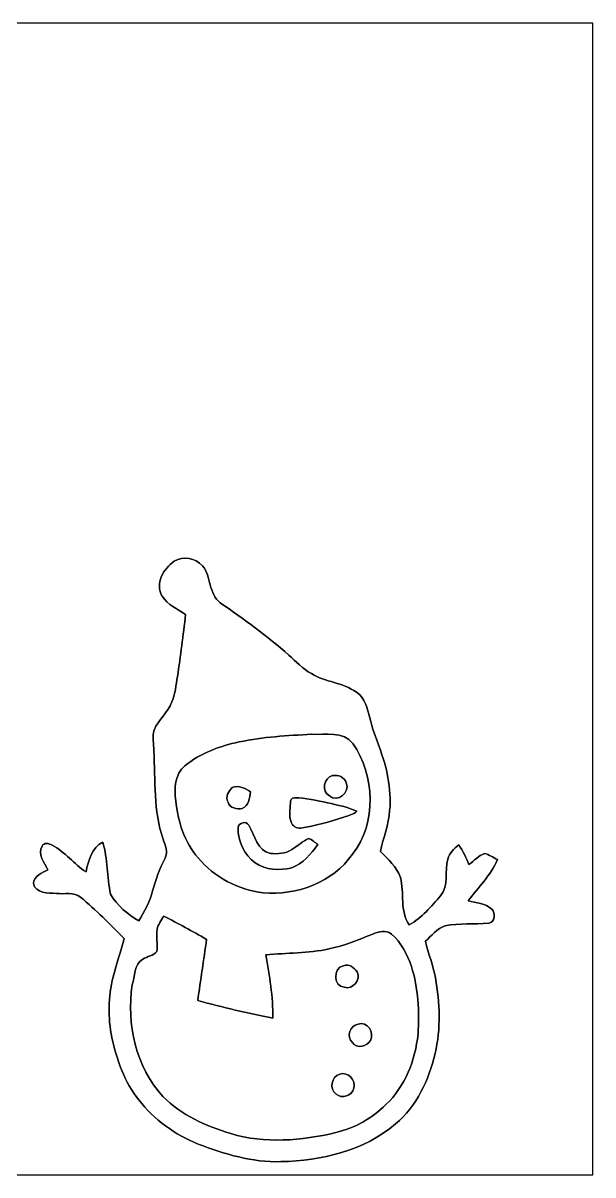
# Model space of a CAD drawing. Header units: centimetres. Extents: x -16.8 to 16.8, y -16.7 to 16.7.
# Drawn here: x 0.29 to 16.77, y -16.67 to 16.67 of the extents above; entities that cross this region are included whole.
import ezdxf

# ---------------------------------------------------------------- set-up
doc = ezdxf.new("R2010")
doc.units = ezdxf.units.CM
doc.header["$MEASUREMENT"] = 0
doc.layers.add('Layer 1', color=7, linetype='Continuous')

msp = doc.modelspace()

# ---------------------------------------------------------------- linework, layer by layer
at = {"layer": 'Layer 1', "color": 7}
for points, knots in [([(-16.77458, 16.66875), (-16.77458, 16.66875), (16.77458, 16.66875), (16.77458, 16.66875), (16.77458, 16.66875), (16.77458, 16.66875), (16.77458, -16.66875), (16.77458, -16.66875), (16.77458, -16.66875), (16.77458, -16.66875), (-16.77458, -16.66875), (-16.77458, -16.66875), (-16.77458, -16.66875), (-16.77458, -16.66875), (-16.77458, 16.66875), (-16.77458, 16.66875), (-16.77458, 16.66875), (-16.77458, 16.66875), (-16.77458, 16.66875), (-16.77458, 16.66875)], [0, 0, 0, 0, 0.16666667, 0.16666667, 0.16666667, 0.16666667, 0.33333333, 0.33333333, 0.33333333, 0.33333333, 0.5, 0.5, 0.5, 0.5, 0.66666667, 0.66666667, 0.66666667, 0.66666667, 1, 1, 1, 1]), ([(4.66019, 1.09149), (4.34799, 0.8823), (4.0954, 0.44379), (4.312, 0.07902), (4.312, 0.07902), (4.46722, -0.17039), (4.7565, -0.28751), (4.99145, -0.44768), (4.99145, -0.44768), (4.9216, -1.04775), (4.84752, -1.64783), (4.75544, -2.24543), (4.75544, -2.24543), (4.71523, -2.49167), (4.6863, -2.7432), (4.59669, -2.97815), (4.59669, -2.97815), (4.47569, -3.2826), (4.20405, -3.49215), (4.07917, -3.79448), (4.07917, -3.79448), (4.02414, -3.98886), (4.07564, -4.19382), (4.06753, -4.39208), (4.06753, -4.39208), (4.12503, -5.24792), (4.05306, -6.13057), (4.34199, -6.9536), (4.34199, -6.9536), (4.39808, -7.12717), (4.48663, -7.32226), (4.39702, -7.50147), (4.39702, -7.50147), (4.24462, -7.8038), (4.12221, -8.12059), (4.03789, -8.44867), (4.03789, -8.44867), (3.96452, -8.76265), (3.7973, -9.04134), (3.63996, -9.31862), (3.63996, -9.31862), (3.31611, -9.12495), (3.00461, -8.87801), (2.82328, -8.54216), (2.82328, -8.54216), (2.70686, -8.04651), (2.74391, -7.5244), (2.59468, -7.03509), (2.59468, -7.03509), (2.27189, -7.20019), (2.17417, -7.57132), (2.11067, -7.90011), (2.11067, -7.90011), (1.76354, -7.66692), (1.50001, -7.3279), (1.13347, -7.12188), (1.13347, -7.12188), (1.04034, -7.07566), (0.89429, -7.03439), (0.83891, -7.15433), (0.83891, -7.15433), (0.69921, -7.38681), (0.90417, -7.63058), (1.00965, -7.83696), (1.00965, -7.83696), (0.83961, -7.92339), (0.60678, -8.01546), (0.58702, -8.23419), (0.58702, -8.23419), (0.65158, -8.51994), (1.01847, -8.51182), (1.25166, -8.51958), (1.25166, -8.51958), (1.47884, -8.55486), (1.76036, -8.46455), (1.95121, -8.63036), (1.95121, -8.63036), (2.39713, -9.00042), (2.80423, -9.41352), (3.20957, -9.82662), (3.20957, -9.82662), (3.12385, -10.20233), (2.98768, -10.56428), (2.89348, -10.93787), (2.89348, -10.93787), (2.74884, -11.51114), (2.73897, -12.1158), (2.86032, -12.69471), (2.86032, -12.69471), (3.00143, -13.33747), (3.21945, -13.97741), (3.63608, -14.49811), (3.63608, -14.49811), (4.08164, -15.06749), (4.6863, -15.5067), (5.35658, -15.77481), (5.35658, -15.77481), (6.11822, -16.06797), (6.91832, -16.30892), (7.74347, -16.28246), (7.74347, -16.28246), (8.91999, -16.25882), (10.14942, -15.96919), (11.06523, -15.19237), (11.06523, -15.19237), (11.67483, -14.6752), (12.02725, -13.92237), (12.20717, -13.15649), (12.20717, -13.15649), (12.38215, -12.4393), (12.3444, -11.68682), (12.21528, -10.96574), (12.21528, -10.96574), (12.15637, -10.60309), (12.01032, -10.26372), (11.9313, -9.90671), (11.9313, -9.90671), (12.10557, -9.7476), (12.26079, -9.5377), (12.49186, -9.45797), (12.49186, -9.45797), (12.91061, -9.3793), (13.33959, -9.42128), (13.76221, -9.38213), (13.76221, -9.38213), (13.94354, -9.35531), (13.96365, -9.08967), (13.84759, -8.97749), (13.84759, -8.97749), (13.66873, -8.80039), (13.39462, -8.79122), (13.1632, -8.73443), (13.1632, -8.73443), (13.4553, -8.34284), (13.82289, -7.99924), (14.01057, -7.53851), (14.01057, -7.53851), (13.8871, -7.47924), (13.77103, -7.39846), (13.63839, -7.36459), (13.63839, -7.36459), (13.46447, -7.43021), (13.33782, -7.57696), (13.18895, -7.68279), (13.18895, -7.68279), (13.1064, -7.487), (13.01009, -7.2965), (12.89367, -7.1187), (12.89367, -7.1187), (12.75115, -7.22207), (12.62451, -7.35471), (12.57229, -7.52757), (12.57229, -7.52757), (12.47634, -7.86977), (12.61392, -8.29733), (12.36839, -8.59226), (12.36839, -8.59226), (12.09887, -8.90446), (11.817, -9.22267), (11.45787, -9.43363), (11.45787, -9.43363), (11.1827, -9.02617), (11.32452, -8.50935), (11.20316, -8.05744), (11.20316, -8.05744), (11.0938, -7.753), (10.85074, -7.53075), (10.62919, -7.30673), (10.62919, -7.30673), (10.70681, -6.90951), (10.87261, -6.53027), (10.89378, -6.12281), (10.89378, -6.12281), (10.93752, -5.80425), (10.88884, -5.48252), (10.84086, -5.16819), (10.84086, -5.16819), (10.7502, -4.56882), (10.45527, -4.02696), (10.31875, -3.43958), (10.31875, -3.43958), (10.24749, -3.17077), (10.18222, -2.86068), (9.93069, -2.69981), (9.93069, -2.69981), (9.54405, -2.41371), (9.0357, -2.40982), (8.63141, -2.15971), (8.63141, -2.15971), (8.38024, -2.02212), (8.18586, -1.8101), (7.97454, -1.62207), (7.97454, -1.62207), (7.35401, -1.06751), (6.67491, -0.58314), (5.99299, -0.1076), (5.99299, -0.1076), (5.64974, 0.14781), (5.73934, 0.6537), (5.47934, 0.96344), (5.47934, 0.96344), (5.27332, 1.18674), (4.92125, 1.25589), (4.66019, 1.09149)], [0, 0, 0, 0, 0.01923077, 0.01923077, 0.01923077, 0.01923077, 0.03846154, 0.03846154, 0.03846154, 0.03846154, 0.05769231, 0.05769231, 0.05769231, 0.05769231, 0.07692308, 0.07692308, 0.07692308, 0.07692308, 0.09615385, 0.09615385, 0.09615385, 0.09615385, 0.11538462, 0.11538462, 0.11538462, 0.11538462, 0.13461538, 0.13461538, 0.13461538, 0.13461538, 0.15384615, 0.15384615, 0.15384615, 0.15384615, 0.17307692, 0.17307692, 0.17307692, 0.17307692, 0.19230769, 0.19230769, 0.19230769, 0.19230769, 0.21153846, 0.21153846, 0.21153846, 0.21153846, 0.23076923, 0.23076923, 0.23076923, 0.23076923, 0.25, 0.25, 0.25, 0.25, 0.26923077, 0.26923077, 0.26923077, 0.26923077, 0.28846154, 0.28846154, 0.28846154, 0.28846154, 0.30769231, 0.30769231, 0.30769231, 0.30769231, 0.32692308, 0.32692308, 0.32692308, 0.32692308, 0.34615385, 0.34615385, 0.34615385, 0.34615385, 0.36538462, 0.36538462, 0.36538462, 0.36538462, 0.38461538, 0.38461538, 0.38461538, 0.38461538, 0.40384615, 0.40384615, 0.40384615, 0.40384615, 0.42307692, 0.42307692, 0.42307692, 0.42307692, 0.44230769, 0.44230769, 0.44230769, 0.44230769, 0.46153846, 0.46153846, 0.46153846, 0.46153846, 0.48076923, 0.48076923, 0.48076923, 0.48076923, 0.5, 0.5, 0.5, 0.5, 0.51923077, 0.51923077, 0.51923077, 0.51923077, 0.53846154, 0.53846154, 0.53846154, 0.53846154, 0.55769231, 0.55769231, 0.55769231, 0.55769231, 0.57692308, 0.57692308, 0.57692308, 0.57692308, 0.59615385, 0.59615385, 0.59615385, 0.59615385, 0.61538462, 0.61538462, 0.61538462, 0.61538462, 0.63461538, 0.63461538, 0.63461538, 0.63461538, 0.65384615, 0.65384615, 0.65384615, 0.65384615, 0.67307692, 0.67307692, 0.67307692, 0.67307692, 0.69230769, 0.69230769, 0.69230769, 0.69230769, 0.71153846, 0.71153846, 0.71153846, 0.71153846, 0.73076923, 0.73076923, 0.73076923, 0.73076923, 0.75, 0.75, 0.75, 0.75, 0.76923077, 0.76923077, 0.76923077, 0.76923077, 0.78846154, 0.78846154, 0.78846154, 0.78846154, 0.80769231, 0.80769231, 0.80769231, 0.80769231, 0.82692308, 0.82692308, 0.82692308, 0.82692308, 0.84615385, 0.84615385, 0.84615385, 0.84615385, 0.86538462, 0.86538462, 0.86538462, 0.86538462, 0.88461538, 0.88461538, 0.88461538, 0.88461538, 0.90384615, 0.90384615, 0.90384615, 0.90384615, 0.92307692, 0.92307692, 0.92307692, 0.92307692, 0.94230769, 0.94230769, 0.94230769, 0.94230769, 0.96153846, 0.96153846, 0.96153846, 0.96153846, 1, 1, 1, 1]), ([(8.64129, -3.91654), (9.02794, -3.93771), (9.55957, -3.81247), (9.82662, -4.1783), (9.82662, -4.1783), (10.46586, -5.11246), (10.53359, -6.47277), (9.81781, -7.3854), (9.81781, -7.3854), (9.25583, -8.20491), (8.19997, -8.58767), (7.233, -8.50336), (7.233, -8.50336), (6.51157, -8.41199), (5.81448, -8.05533), (5.3534, -7.48806), (5.3534, -7.48806), (4.95653, -7.02945), (4.75791, -6.43467), (4.70888, -5.83706), (4.70888, -5.83706), (4.65349, -5.48428), (4.6803, -5.08035), (4.96923, -4.82812), (4.96923, -4.82812), (5.41902, -4.46229), (5.97817, -4.25379), (6.54191, -4.13844), (6.54191, -4.13844), (7.23159, -3.99027), (7.93821, -3.94935), (8.64129, -3.91654), (8.64129, -3.91654), (8.64129, -3.91654), (8.64129, -3.91654), (8.64129, -3.91654)], [0, 0, 0, 0, 0.1, 0.1, 0.1, 0.1, 0.2, 0.2, 0.2, 0.2, 0.3, 0.3, 0.3, 0.3, 0.4, 0.4, 0.4, 0.4, 0.5, 0.5, 0.5, 0.5, 0.6, 0.6, 0.6, 0.6, 0.7, 0.7, 0.7, 0.7, 0.8, 0.8, 0.8, 0.8, 1, 1, 1, 1]), ([(9.23854, -5.1114), (8.98772, -5.17349), (8.9154, -5.57706), (9.15388, -5.69877), (9.15388, -5.69877), (9.38107, -5.89809), (9.76312, -5.59999), (9.63507, -5.32377), (9.63507, -5.32377), (9.59238, -5.1562), (9.39871, -5.07682), (9.23854, -5.1114), (9.23854, -5.1114), (9.23854, -5.1114), (9.23854, -5.1114), (9.23854, -5.1114)], [0, 0, 0, 0, 0.2, 0.2, 0.2, 0.2, 0.4, 0.4, 0.4, 0.4, 0.6, 0.6, 0.6, 0.6, 1, 1, 1, 1]), ([(6.34118, -5.45818), (6.21771, -5.56789), (6.14186, -5.71818), (6.21841, -5.87939), (6.21841, -5.87939), (6.26816, -6.04132), (6.47876, -6.10447), (6.62764, -6.06496), (6.62764, -6.06496), (6.8199, -5.98734), (6.83789, -5.75486), (6.86682, -5.58024), (6.86682, -5.58024), (6.71371, -5.48252), (6.52498, -5.37598), (6.34118, -5.45818), (6.34118, -5.45818), (6.34118, -5.45818), (6.34118, -5.45818), (6.34118, -5.45818)], [0, 0, 0, 0, 0.16666667, 0.16666667, 0.16666667, 0.16666667, 0.33333333, 0.33333333, 0.33333333, 0.33333333, 0.5, 0.5, 0.5, 0.5, 0.66666667, 0.66666667, 0.66666667, 0.66666667, 1, 1, 1, 1]), ([(8.14105, -5.75028), (8.06132, -5.75804), (8.01617, -5.83142), (8.02076, -5.90726), (8.02076, -5.90726), (8.02005, -6.08824), (7.97348, -6.28403), (8.04227, -6.45936), (8.04227, -6.45936), (8.08496, -6.56696), (8.19997, -6.6488), (8.31815, -6.62905), (8.31815, -6.62905), (8.74395, -6.57119), (9.15494, -6.44066), (9.56486, -6.31719), (9.56486, -6.31719), (9.69151, -6.26392), (9.84391, -6.24487), (9.94339, -6.1408), (9.94339, -6.1408), (9.67528, -6.01662), (9.38107, -5.96935), (9.09673, -5.89703), (9.09673, -5.89703), (8.78064, -5.83777), (8.46455, -5.74816), (8.14105, -5.75028), (8.14105, -5.75028), (8.14105, -5.75028), (8.14105, -5.75028), (8.14105, -5.75028)], [0, 0, 0, 0, 0.11111111, 0.11111111, 0.11111111, 0.11111111, 0.22222222, 0.22222222, 0.22222222, 0.22222222, 0.33333333, 0.33333333, 0.33333333, 0.33333333, 0.44444444, 0.44444444, 0.44444444, 0.44444444, 0.55555556, 0.55555556, 0.55555556, 0.55555556, 0.66666667, 0.66666667, 0.66666667, 0.66666667, 0.77777778, 0.77777778, 0.77777778, 0.77777778, 1, 1, 1, 1]), ([(6.51192, -6.61776), (6.49887, -7.00899), (6.68549, -7.40657), (7.00299, -7.63764), (7.00299, -7.63764), (7.31344, -7.84648), (7.70678, -7.86165), (8.06132, -7.7784), (8.06132, -7.7784), (8.39082, -7.65845), (8.6106, -7.37447), (8.81768, -7.10812), (8.81768, -7.10812), (8.73407, -7.04321), (8.65434, -6.96842), (8.55416, -6.93032), (8.55416, -6.93032), (8.37636, -7.01357), (8.22925, -7.14939), (8.06097, -7.24958), (8.06097, -7.24958), (7.88741, -7.38082), (7.65351, -7.37517), (7.44714, -7.36706), (7.44714, -7.36706), (7.06155, -7.29051), (6.99276, -6.83472), (6.81884, -6.54685), (6.81884, -6.54685), (6.74829, -6.41526), (6.5218, -6.471), (6.51192, -6.61776)], [0, 0, 0, 0, 0.11111111, 0.11111111, 0.11111111, 0.11111111, 0.22222222, 0.22222222, 0.22222222, 0.22222222, 0.33333333, 0.33333333, 0.33333333, 0.33333333, 0.44444444, 0.44444444, 0.44444444, 0.44444444, 0.55555556, 0.55555556, 0.55555556, 0.55555556, 0.66666667, 0.66666667, 0.66666667, 0.66666667, 0.77777778, 0.77777778, 0.77777778, 0.77777778, 1, 1, 1, 1]), ([(4.35504, -9.17575), (4.77449, -9.39094), (5.19148, -9.61319), (5.59858, -9.85061), (5.59858, -9.85061), (5.51392, -10.44152), (5.4229, -11.03171), (5.34211, -11.62332), (5.34211, -11.62332), (6.06002, -11.81135), (6.7818, -11.99127), (7.51134, -12.12956), (7.51134, -12.12956), (7.52616, -11.51255), (7.4168, -10.90048), (7.3152, -10.29441), (7.3152, -10.29441), (7.92092, -10.24502), (8.53616, -10.2549), (9.13447, -10.12684), (9.13447, -10.12684), (9.57262, -10.03547), (9.99137, -9.87143), (10.40236, -9.69786), (10.40236, -9.69786), (10.57204, -9.6393), (10.789, -9.56063), (10.94246, -9.6961), (10.94246, -9.6961), (11.22856, -9.93669), (11.39578, -10.28806), (11.52243, -10.63307), (11.52243, -10.63307), (11.72281, -11.26384), (11.75632, -11.93694), (11.71469, -12.59346), (11.71469, -12.59346), (11.63355, -13.34452), (11.34216, -14.10335), (10.78618, -14.63146), (10.78618, -14.63146), (10.38825, -15.02622), (9.88448, -15.31444), (9.33697, -15.44144), (9.33697, -15.44144), (8.34496, -15.67533), (7.28274, -15.77164), (6.29567, -15.47001), (6.29567, -15.47001), (5.57918, -15.25482), (4.86304, -14.94367), (4.33599, -14.39651), (4.33599, -14.39651), (3.55036, -13.53891), (3.28013, -12.30101), (3.44558, -11.16965), (3.44558, -11.16965), (3.52072, -10.91882), (3.49956, -10.57698), (3.75391, -10.42741), (3.75391, -10.42741), (3.88267, -10.34097), (4.05553, -10.32193), (4.16031, -10.20163), (4.16031, -10.20163), (4.18077, -9.98643), (4.14091, -9.76842), (4.16419, -9.55393), (4.16419, -9.55393), (4.20088, -9.41634), (4.28519, -9.29781), (4.35504, -9.17575), (4.35504, -9.17575), (4.35504, -9.17575), (4.35504, -9.17575), (4.35504, -9.17575)], [0, 0, 0, 0, 0.05, 0.05, 0.05, 0.05, 0.1, 0.1, 0.1, 0.1, 0.15, 0.15, 0.15, 0.15, 0.2, 0.2, 0.2, 0.2, 0.25, 0.25, 0.25, 0.25, 0.3, 0.3, 0.3, 0.3, 0.35, 0.35, 0.35, 0.35, 0.4, 0.4, 0.4, 0.4, 0.45, 0.45, 0.45, 0.45, 0.5, 0.5, 0.5, 0.5, 0.55, 0.55, 0.55, 0.55, 0.6, 0.6, 0.6, 0.6, 0.65, 0.65, 0.65, 0.65, 0.7, 0.7, 0.7, 0.7, 0.75, 0.75, 0.75, 0.75, 0.8, 0.8, 0.8, 0.8, 0.85, 0.85, 0.85, 0.85, 0.9, 0.9, 0.9, 0.9, 1, 1, 1, 1]), ([(9.5571, -10.61438), (9.25089, -10.68387), (9.25936, -11.20457), (9.57792, -11.23774), (9.57792, -11.23774), (9.82874, -11.31887), (10.07533, -11.01019), (9.95292, -10.79006), (9.95292, -10.79006), (9.86367, -10.67047), (9.72256, -10.54276), (9.5571, -10.61438), (9.5571, -10.61438), (9.5571, -10.61438), (9.5571, -10.61438), (9.5571, -10.61438)], [0, 0, 0, 0, 0.2, 0.2, 0.2, 0.2, 0.4, 0.4, 0.4, 0.4, 0.6, 0.6, 0.6, 0.6, 1, 1, 1, 1]), ([(9.98044, -12.30842), (9.74513, -12.33382), (9.63471, -12.67531), (9.81534, -12.833), (9.81534, -12.833), (9.94763, -13.02773), (10.2362, -12.95188), (10.34062, -12.77444), (10.34062, -12.77444), (10.45704, -12.55113), (10.25737, -12.19729), (9.98044, -12.30842), (9.98044, -12.30842), (9.98044, -12.30842), (9.98044, -12.30842), (9.98044, -12.30842)], [0, 0, 0, 0, 0.2, 0.2, 0.2, 0.2, 0.4, 0.4, 0.4, 0.4, 0.6, 0.6, 0.6, 0.6, 1, 1, 1, 1]), ([(9.45127, -13.7541), (9.20856, -13.81548), (9.13306, -14.18555), (9.34226, -14.32913), (9.34226, -14.32913), (9.50877, -14.47659), (9.80757, -14.37287), (9.85732, -14.1605), (9.85732, -14.1605), (9.92258, -13.92837), (9.69116, -13.66696), (9.45127, -13.7541)], [0, 0, 0, 0, 0.25, 0.25, 0.25, 0.25, 0.5, 0.5, 0.5, 0.5, 1, 1, 1, 1])]:
    msp.add_open_spline(points, degree=3, knots=knots, dxfattribs=at)
at = {"layer": 'Layer 1', "color": 252}
for points, knots in [([(4.66019, 1.09149), (4.92125, 1.25589), (5.27332, 1.18674), (5.47934, 0.96344), (5.47934, 0.96344), (5.73934, 0.6537), (5.64974, 0.14781), (5.99299, -0.1076), (5.99299, -0.1076), (6.67491, -0.58314), (7.35401, -1.06751), (7.97454, -1.62207), (7.97454, -1.62207), (8.18586, -1.8101), (8.38024, -2.02212), (8.63141, -2.15971), (8.63141, -2.15971), (9.0357, -2.40982), (9.54405, -2.41371), (9.93069, -2.69981), (9.93069, -2.69981), (10.18222, -2.86068), (10.24749, -3.17077), (10.31875, -3.43958), (10.31875, -3.43958), (10.45527, -4.02696), (10.7502, -4.56882), (10.84086, -5.16819), (10.84086, -5.16819), (10.88884, -5.48252), (10.93752, -5.80425), (10.89378, -6.12281), (10.89378, -6.12281), (10.87261, -6.53027), (10.70681, -6.90951), (10.62919, -7.30673), (10.62919, -7.30673), (10.85074, -7.53075), (11.0938, -7.753), (11.20316, -8.05744), (11.20316, -8.05744), (11.32452, -8.50935), (11.1827, -9.02617), (11.45787, -9.43363), (11.45787, -9.43363), (11.817, -9.22267), (12.09887, -8.90446), (12.36839, -8.59226), (12.36839, -8.59226), (12.61392, -8.29733), (12.47634, -7.86977), (12.57229, -7.52757), (12.57229, -7.52757), (12.62451, -7.35471), (12.75115, -7.22207), (12.89367, -7.1187), (12.89367, -7.1187), (13.01009, -7.2965), (13.1064, -7.487), (13.18895, -7.68279), (13.18895, -7.68279), (13.33782, -7.57696), (13.46447, -7.43021), (13.63839, -7.36459), (13.63839, -7.36459), (13.77103, -7.39846), (13.8871, -7.47924), (14.01057, -7.53851), (14.01057, -7.53851), (13.82289, -7.99924), (13.4553, -8.34284), (13.1632, -8.73443), (13.1632, -8.73443), (13.39462, -8.79122), (13.66873, -8.80039), (13.84759, -8.97749), (13.84759, -8.97749), (13.96365, -9.08967), (13.94354, -9.35531), (13.76221, -9.38213), (13.76221, -9.38213), (13.33959, -9.42128), (12.91061, -9.3793), (12.49186, -9.45797), (12.49186, -9.45797), (12.26079, -9.5377), (12.10557, -9.7476), (11.9313, -9.90671), (11.9313, -9.90671), (12.01032, -10.26372), (12.15637, -10.60309), (12.21528, -10.96574), (12.21528, -10.96574), (12.3444, -11.68682), (12.38215, -12.4393), (12.20717, -13.15649), (12.20717, -13.15649), (12.02725, -13.92237), (11.67483, -14.6752), (11.06523, -15.19237), (11.06523, -15.19237), (10.14942, -15.96919), (8.91999, -16.25882), (7.74347, -16.28246), (7.74347, -16.28246), (6.91832, -16.30892), (6.11822, -16.06797), (5.35658, -15.77481), (5.35658, -15.77481), (4.6863, -15.5067), (4.08164, -15.06749), (3.63608, -14.49811), (3.63608, -14.49811), (3.21945, -13.97741), (3.00143, -13.33747), (2.86032, -12.69471), (2.86032, -12.69471), (2.73897, -12.1158), (2.74884, -11.51114), (2.89348, -10.93787), (2.89348, -10.93787), (2.98768, -10.56428), (3.12385, -10.20233), (3.20957, -9.82662), (3.20957, -9.82662), (2.80423, -9.41352), (2.39713, -9.00042), (1.95121, -8.63036), (1.95121, -8.63036), (1.76036, -8.46455), (1.47884, -8.55486), (1.25166, -8.51958), (1.25166, -8.51958), (1.01847, -8.51182), (0.65158, -8.51994), (0.58702, -8.23419), (0.58702, -8.23419), (0.60678, -8.01546), (0.83961, -7.92339), (1.00965, -7.83696), (1.00965, -7.83696), (0.90417, -7.63058), (0.69921, -7.38681), (0.83891, -7.15433), (0.83891, -7.15433), (0.89429, -7.03439), (1.04034, -7.07566), (1.13347, -7.12188), (1.13347, -7.12188), (1.50001, -7.3279), (1.76354, -7.66692), (2.11067, -7.90011), (2.11067, -7.90011), (2.17417, -7.57132), (2.27189, -7.20019), (2.59468, -7.03509), (2.59468, -7.03509), (2.74391, -7.5244), (2.70686, -8.04651), (2.82328, -8.54216), (2.82328, -8.54216), (3.00461, -8.87801), (3.31611, -9.12495), (3.63996, -9.31862), (3.63996, -9.31862), (3.7973, -9.04134), (3.96452, -8.76265), (4.03789, -8.44867), (4.03789, -8.44867), (4.12221, -8.12059), (4.24462, -7.8038), (4.39702, -7.50147), (4.39702, -7.50147), (4.48663, -7.32226), (4.39808, -7.12717), (4.34199, -6.9536), (4.34199, -6.9536), (4.05306, -6.13057), (4.12503, -5.24792), (4.06753, -4.39208), (4.06753, -4.39208), (4.07564, -4.19382), (4.02414, -3.98886), (4.07917, -3.79448), (4.07917, -3.79448), (4.20405, -3.49215), (4.47569, -3.2826), (4.59669, -2.97815), (4.59669, -2.97815), (4.6863, -2.7432), (4.71523, -2.49167), (4.75544, -2.24543), (4.75544, -2.24543), (4.84752, -1.64783), (4.9216, -1.04775), (4.99145, -0.44768), (4.99145, -0.44768), (4.7565, -0.28751), (4.46722, -0.17039), (4.312, 0.07902), (4.312, 0.07902), (4.0954, 0.44379), (4.34799, 0.8823), (4.66019, 1.09149), (4.66019, 1.09149), (4.66019, 1.09149), (4.66019, 1.09149), (4.66019, 1.09149)], [0, 0, 0, 0, 0.01886792, 0.01886792, 0.01886792, 0.01886792, 0.03773585, 0.03773585, 0.03773585, 0.03773585, 0.05660377, 0.05660377, 0.05660377, 0.05660377, 0.0754717, 0.0754717, 0.0754717, 0.0754717, 0.09433962, 0.09433962, 0.09433962, 0.09433962, 0.11320755, 0.11320755, 0.11320755, 0.11320755, 0.13207547, 0.13207547, 0.13207547, 0.13207547, 0.1509434, 0.1509434, 0.1509434, 0.1509434, 0.16981132, 0.16981132, 0.16981132, 0.16981132, 0.18867925, 0.18867925, 0.18867925, 0.18867925, 0.20754717, 0.20754717, 0.20754717, 0.20754717, 0.22641509, 0.22641509, 0.22641509, 0.22641509, 0.24528302, 0.24528302, 0.24528302, 0.24528302, 0.26415094, 0.26415094, 0.26415094, 0.26415094, 0.28301887, 0.28301887, 0.28301887, 0.28301887, 0.30188679, 0.30188679, 0.30188679, 0.30188679, 0.32075472, 0.32075472, 0.32075472, 0.32075472, 0.33962264, 0.33962264, 0.33962264, 0.33962264, 0.35849057, 0.35849057, 0.35849057, 0.35849057, 0.37735849, 0.37735849, 0.37735849, 0.37735849, 0.39622642, 0.39622642, 0.39622642, 0.39622642, 0.41509434, 0.41509434, 0.41509434, 0.41509434, 0.43396226, 0.43396226, 0.43396226, 0.43396226, 0.45283019, 0.45283019, 0.45283019, 0.45283019, 0.47169811, 0.47169811, 0.47169811, 0.47169811, 0.49056604, 0.49056604, 0.49056604, 0.49056604, 0.50943396, 0.50943396, 0.50943396, 0.50943396, 0.52830189, 0.52830189, 0.52830189, 0.52830189, 0.54716981, 0.54716981, 0.54716981, 0.54716981, 0.56603774, 0.56603774, 0.56603774, 0.56603774, 0.58490566, 0.58490566, 0.58490566, 0.58490566, 0.60377358, 0.60377358, 0.60377358, 0.60377358, 0.62264151, 0.62264151, 0.62264151, 0.62264151, 0.64150943, 0.64150943, 0.64150943, 0.64150943, 0.66037736, 0.66037736, 0.66037736, 0.66037736, 0.67924528, 0.67924528, 0.67924528, 0.67924528, 0.69811321, 0.69811321, 0.69811321, 0.69811321, 0.71698113, 0.71698113, 0.71698113, 0.71698113, 0.73584906, 0.73584906, 0.73584906, 0.73584906, 0.75471698, 0.75471698, 0.75471698, 0.75471698, 0.77358491, 0.77358491, 0.77358491, 0.77358491, 0.79245283, 0.79245283, 0.79245283, 0.79245283, 0.81132075, 0.81132075, 0.81132075, 0.81132075, 0.83018868, 0.83018868, 0.83018868, 0.83018868, 0.8490566, 0.8490566, 0.8490566, 0.8490566, 0.86792453, 0.86792453, 0.86792453, 0.86792453, 0.88679245, 0.88679245, 0.88679245, 0.88679245, 0.90566038, 0.90566038, 0.90566038, 0.90566038, 0.9245283, 0.9245283, 0.9245283, 0.9245283, 0.94339623, 0.94339623, 0.94339623, 0.94339623, 0.96226415, 0.96226415, 0.96226415, 0.96226415, 1, 1, 1, 1]), ([(8.64129, -3.91654), (7.93821, -3.94935), (7.23159, -3.99027), (6.54191, -4.13844), (6.54191, -4.13844), (5.97817, -4.25379), (5.41902, -4.46229), (4.96923, -4.82812), (4.96923, -4.82812), (4.6803, -5.08035), (4.65349, -5.48428), (4.70888, -5.83706), (4.70888, -5.83706), (4.75791, -6.43467), (4.95653, -7.02945), (5.3534, -7.48806), (5.3534, -7.48806), (5.81448, -8.05533), (6.51157, -8.41199), (7.233, -8.50336), (7.233, -8.50336), (8.19997, -8.58767), (9.25583, -8.20491), (9.81781, -7.3854), (9.81781, -7.3854), (10.53359, -6.47277), (10.46586, -5.11246), (9.82662, -4.1783), (9.82662, -4.1783), (9.55957, -3.81247), (9.02794, -3.93771), (8.64129, -3.91654), (8.64129, -3.91654), (8.64129, -3.91654), (8.64129, -3.91654), (8.64129, -3.91654)], [0, 0, 0, 0, 0.1, 0.1, 0.1, 0.1, 0.2, 0.2, 0.2, 0.2, 0.3, 0.3, 0.3, 0.3, 0.4, 0.4, 0.4, 0.4, 0.5, 0.5, 0.5, 0.5, 0.6, 0.6, 0.6, 0.6, 0.7, 0.7, 0.7, 0.7, 0.8, 0.8, 0.8, 0.8, 1, 1, 1, 1]), ([(9.23854, -5.1114), (9.39871, -5.07682), (9.59238, -5.1562), (9.63507, -5.32377), (9.63507, -5.32377), (9.76312, -5.59999), (9.38107, -5.89809), (9.15388, -5.69877), (9.15388, -5.69877), (8.9154, -5.57706), (8.98772, -5.17349), (9.23854, -5.1114)], [0, 0, 0, 0, 0.25, 0.25, 0.25, 0.25, 0.5, 0.5, 0.5, 0.5, 1, 1, 1, 1]), ([(6.34118, -5.45818), (6.52498, -5.37598), (6.71371, -5.48252), (6.86682, -5.58024), (6.86682, -5.58024), (6.83789, -5.75486), (6.8199, -5.98734), (6.62764, -6.06496), (6.62764, -6.06496), (6.47876, -6.10447), (6.26816, -6.04132), (6.21841, -5.87939), (6.21841, -5.87939), (6.14186, -5.71818), (6.21771, -5.56789), (6.34118, -5.45818)], [0, 0, 0, 0, 0.2, 0.2, 0.2, 0.2, 0.4, 0.4, 0.4, 0.4, 0.6, 0.6, 0.6, 0.6, 1, 1, 1, 1]), ([(8.14105, -5.75028), (8.46455, -5.74816), (8.78064, -5.83777), (9.09673, -5.89703), (9.09673, -5.89703), (9.38107, -5.96935), (9.67528, -6.01662), (9.94339, -6.1408), (9.94339, -6.1408), (9.84391, -6.24487), (9.69151, -6.26392), (9.56486, -6.31719), (9.56486, -6.31719), (9.15494, -6.44066), (8.74395, -6.57119), (8.31815, -6.62905), (8.31815, -6.62905), (8.19997, -6.6488), (8.08496, -6.56696), (8.04227, -6.45936), (8.04227, -6.45936), (7.97348, -6.28403), (8.02005, -6.08824), (8.02076, -5.90726), (8.02076, -5.90726), (8.01617, -5.83142), (8.06132, -5.75804), (8.14105, -5.75028)], [0, 0, 0, 0, 0.125, 0.125, 0.125, 0.125, 0.25, 0.25, 0.25, 0.25, 0.375, 0.375, 0.375, 0.375, 0.5, 0.5, 0.5, 0.5, 0.625, 0.625, 0.625, 0.625, 0.75, 0.75, 0.75, 0.75, 1, 1, 1, 1]), ([(6.51192, -6.61776), (6.5218, -6.471), (6.74829, -6.41526), (6.81884, -6.54685), (6.81884, -6.54685), (6.99276, -6.83472), (7.06155, -7.29051), (7.44714, -7.36706), (7.44714, -7.36706), (7.65351, -7.37517), (7.88741, -7.38082), (8.06097, -7.24958), (8.06097, -7.24958), (8.22925, -7.14939), (8.37636, -7.01357), (8.55416, -6.93032), (8.55416, -6.93032), (8.65434, -6.96842), (8.73407, -7.04321), (8.81768, -7.10812), (8.81768, -7.10812), (8.6106, -7.37447), (8.39082, -7.65845), (8.06132, -7.7784), (8.06132, -7.7784), (7.70678, -7.86165), (7.31344, -7.84648), (7.00299, -7.63764), (7.00299, -7.63764), (6.68549, -7.40657), (6.49887, -7.00899), (6.51192, -6.61776)], [0, 0, 0, 0, 0.11111111, 0.11111111, 0.11111111, 0.11111111, 0.22222222, 0.22222222, 0.22222222, 0.22222222, 0.33333333, 0.33333333, 0.33333333, 0.33333333, 0.44444444, 0.44444444, 0.44444444, 0.44444444, 0.55555556, 0.55555556, 0.55555556, 0.55555556, 0.66666667, 0.66666667, 0.66666667, 0.66666667, 0.77777778, 0.77777778, 0.77777778, 0.77777778, 1, 1, 1, 1]), ([(4.35504, -9.17575), (4.28519, -9.29781), (4.20088, -9.41634), (4.16419, -9.55393), (4.16419, -9.55393), (4.14091, -9.76842), (4.18077, -9.98643), (4.16031, -10.20163), (4.16031, -10.20163), (4.05553, -10.32193), (3.88267, -10.34097), (3.75391, -10.42741), (3.75391, -10.42741), (3.49956, -10.57698), (3.52072, -10.91882), (3.44558, -11.16965), (3.44558, -11.16965), (3.28013, -12.30101), (3.55036, -13.53891), (4.33599, -14.39651), (4.33599, -14.39651), (4.86304, -14.94367), (5.57918, -15.25482), (6.29567, -15.47001), (6.29567, -15.47001), (7.28274, -15.77164), (8.34496, -15.67533), (9.33697, -15.44144), (9.33697, -15.44144), (9.88448, -15.31444), (10.38825, -15.02622), (10.78618, -14.63146), (10.78618, -14.63146), (11.34216, -14.10335), (11.63355, -13.34452), (11.71469, -12.59346), (11.71469, -12.59346), (11.75632, -11.93694), (11.72281, -11.26384), (11.52243, -10.63307), (11.52243, -10.63307), (11.39578, -10.28806), (11.22856, -9.93669), (10.94246, -9.6961), (10.94246, -9.6961), (10.789, -9.56063), (10.57204, -9.6393), (10.40236, -9.69786), (10.40236, -9.69786), (9.99137, -9.87143), (9.57262, -10.03547), (9.13447, -10.12684), (9.13447, -10.12684), (8.53616, -10.2549), (7.92092, -10.24502), (7.3152, -10.29441), (7.3152, -10.29441), (7.4168, -10.90048), (7.52616, -11.51255), (7.51134, -12.12956), (7.51134, -12.12956), (6.7818, -11.99127), (6.06002, -11.81135), (5.34211, -11.62332), (5.34211, -11.62332), (5.4229, -11.03171), (5.51392, -10.44152), (5.59858, -9.85061), (5.59858, -9.85061), (5.19148, -9.61319), (4.77449, -9.39094), (4.35504, -9.17575)], [0, 0, 0, 0, 0.05263158, 0.05263158, 0.05263158, 0.05263158, 0.10526316, 0.10526316, 0.10526316, 0.10526316, 0.15789474, 0.15789474, 0.15789474, 0.15789474, 0.21052632, 0.21052632, 0.21052632, 0.21052632, 0.26315789, 0.26315789, 0.26315789, 0.26315789, 0.31578947, 0.31578947, 0.31578947, 0.31578947, 0.36842105, 0.36842105, 0.36842105, 0.36842105, 0.42105263, 0.42105263, 0.42105263, 0.42105263, 0.47368421, 0.47368421, 0.47368421, 0.47368421, 0.52631579, 0.52631579, 0.52631579, 0.52631579, 0.57894737, 0.57894737, 0.57894737, 0.57894737, 0.63157895, 0.63157895, 0.63157895, 0.63157895, 0.68421053, 0.68421053, 0.68421053, 0.68421053, 0.73684211, 0.73684211, 0.73684211, 0.73684211, 0.78947368, 0.78947368, 0.78947368, 0.78947368, 0.84210526, 0.84210526, 0.84210526, 0.84210526, 0.89473684, 0.89473684, 0.89473684, 0.89473684, 1, 1, 1, 1]), ([(9.5571, -10.61438), (9.72256, -10.54276), (9.86367, -10.67047), (9.95292, -10.79006), (9.95292, -10.79006), (10.07533, -11.01019), (9.82874, -11.31887), (9.57792, -11.23774), (9.57792, -11.23774), (9.25936, -11.20457), (9.25089, -10.68387), (9.5571, -10.61438)], [0, 0, 0, 0, 0.25, 0.25, 0.25, 0.25, 0.5, 0.5, 0.5, 0.5, 1, 1, 1, 1]), ([(9.98044, -12.30842), (10.25737, -12.19729), (10.45704, -12.55113), (10.34062, -12.77444), (10.34062, -12.77444), (10.2362, -12.95188), (9.94763, -13.02773), (9.81534, -12.833), (9.81534, -12.833), (9.63471, -12.67531), (9.74513, -12.33382), (9.98044, -12.30842)], [0, 0, 0, 0, 0.25, 0.25, 0.25, 0.25, 0.5, 0.5, 0.5, 0.5, 1, 1, 1, 1]), ([(9.45127, -13.7541), (9.69116, -13.66696), (9.92258, -13.92837), (9.85732, -14.1605), (9.85732, -14.1605), (9.80757, -14.37287), (9.50877, -14.47659), (9.34226, -14.32913), (9.34226, -14.32913), (9.13306, -14.18555), (9.20856, -13.81548), (9.45127, -13.7541)], [0, 0, 0, 0, 0.25, 0.25, 0.25, 0.25, 0.5, 0.5, 0.5, 0.5, 1, 1, 1, 1])]:
    msp.add_open_spline(points, degree=3, knots=knots, dxfattribs=at)

doc.saveas('drawing.dxf')
